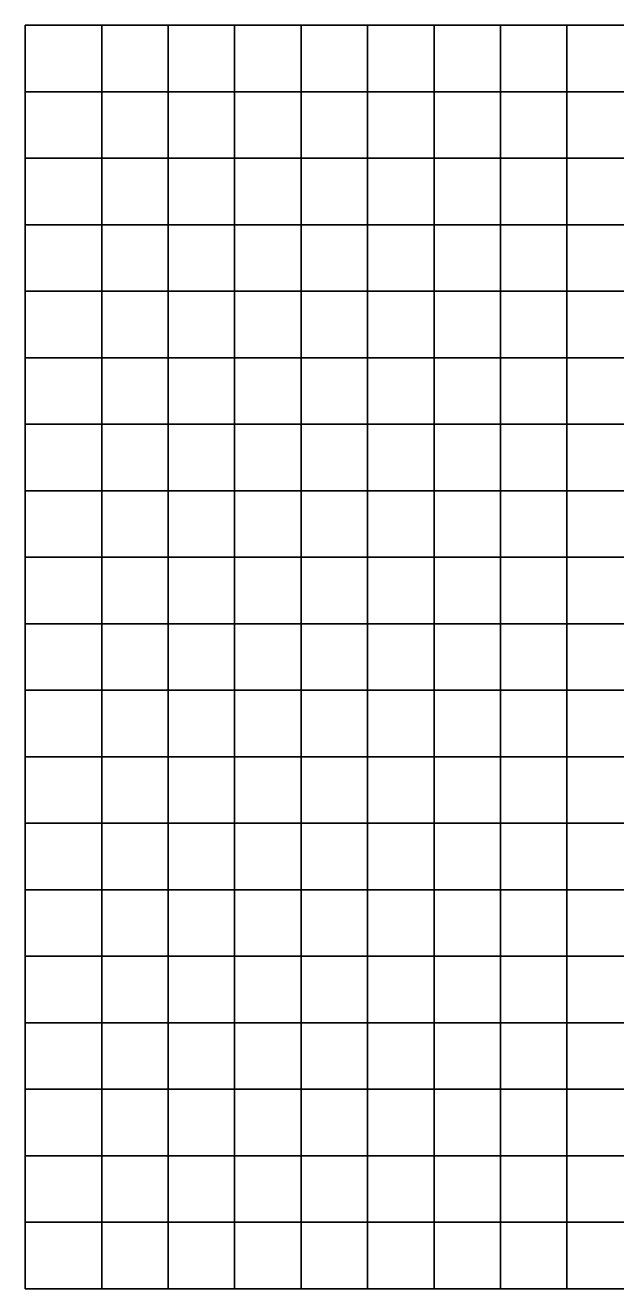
# Model space of a CAD drawing. Extents: x 0 to 25.1, y 0 to 19.
# Drawn here: x 0 to 8.9, y 0 to 19 of the extents above; entities that cross this region are included whole.
import ezdxf

# ---------------------------------------------------------------- set-up
doc = ezdxf.new("R2010")
doc.units = 0
doc.layers.add('FACES', color=5, linetype='CONTINUOUS')

msp = doc.modelspace()

# ---------------------------------------------------------------- linework, layer by layer
at = {"layer": 'FACES'}
for points in [[(0, 18), (1.15, 18), (1.15, 19), (0, 19)], [(0, 19), (1.15, 19), (1.15, 19, 1), (0, 19, 1)], [(0, 19, 1), (1.15, 19, 1), (1.15, 19, 2), (0, 19, 2)], [(0, 19, 2), (1.15, 19, 2), (1.15, 19, 3), (0, 19, 3)], [(0, 19, 3), (1.15, 19, 3), (1.15, 19, 4), (0, 19, 4)], [(0, 19, 4), (1.15, 19, 4), (1.15, 19, 5), (0, 19, 5)], [(0, 19, 5), (1.15, 19, 5), (1.15, 19, 6), (0, 19, 6)], [(0, 19, 6), (1.15, 19, 6), (1.15, 19, 7), (0, 19, 7)], [(0, 19, 7), (1.15, 19, 7), (1.15, 19, 8), (0, 19, 8)], [(0, 19, 8), (1.15, 19, 8), (1.15, 19, 9), (0, 19, 9)], [(0, 18), (0, 19), (0, 19, 1), (0, 18, 1)], [(0, 18, 1), (0, 19, 1), (0, 19, 2), (0, 18, 2)], [(0, 18, 2), (0, 19, 2), (0, 19, 3), (0, 18, 3)], [(0, 18, 3), (0, 19, 3), (0, 19, 4), (0, 18, 4)], [(0, 18, 4), (0, 19, 4), (0, 19, 5), (0, 18, 5)], [(0, 18, 5), (0, 19, 5), (0, 19, 6), (0, 18, 6)], [(0, 18, 6), (0, 19, 6), (0, 19, 7), (0, 18, 7)], [(0, 18, 7), (0, 19, 7), (0, 19, 8), (0, 18, 8)], [(0, 18, 8), (0, 19, 8), (0, 19, 9), (0, 18, 9)], [(1.15, 18), (2.15, 18), (2.15, 19), (1.15, 19)], [(1.15, 19), (2.15, 19), (2.15, 19, 1), (1.15, 19, 1)], [(1.15, 19, 1), (2.15, 19, 1), (2.15, 19, 2), (1.15, 19, 2)], [(1.15, 19, 2), (2.15, 19, 2), (2.15, 19, 3), (1.15, 19, 3)], [(1.15, 19, 3), (2.15, 19, 3), (2.15, 19, 4), (1.15, 19, 4)], [(1.15, 19, 4), (2.15, 19, 4), (2.15, 19, 5), (1.15, 19, 5)], [(1.15, 19, 5), (2.15, 19, 5), (2.15, 19, 6), (1.15, 19, 6)], [(1.15, 19, 6), (2.15, 19, 6), (2.15, 19, 7), (1.15, 19, 7)], [(1.15, 19, 7), (2.15, 19, 7), (2.15, 19, 8), (1.15, 19, 8)], [(1.15, 19, 8), (2.15, 19, 8), (2.15, 19, 9), (1.15, 19, 9)], [(2.15, 18), (3.15, 18), (3.15, 19), (2.15, 19)], [(2.15, 19), (3.15, 19), (3.15, 19, 1), (2.15, 19, 1)], [(2.15, 19, 1), (3.15, 19, 1), (3.15, 19, 2), (2.15, 19, 2)], [(2.15, 19, 2), (3.15, 19, 2), (3.15, 19, 3), (2.15, 19, 3)], [(2.15, 19, 3), (3.15, 19, 3), (3.15, 19, 4), (2.15, 19, 4)], [(2.15, 19, 4), (3.15, 19, 4), (3.15, 19, 5), (2.15, 19, 5)], [(2.15, 19, 5), (3.15, 19, 5), (3.15, 19, 6), (2.15, 19, 6)], [(2.15, 19, 6), (3.15, 19, 6), (3.15, 19, 7), (2.15, 19, 7)], [(2.15, 19, 7), (3.15, 19, 7), (3.15, 19, 8), (2.15, 19, 8)], [(2.15, 19, 8), (3.15, 19, 8), (3.15, 19, 9), (2.15, 19, 9)], [(3.15, 18), (4.15, 18), (4.15, 19), (3.15, 19)], [(3.15, 19), (4.15, 19), (4.15, 19, 1), (3.15, 19, 1)], [(3.15, 19, 1), (4.15, 19, 1), (4.15, 19, 2), (3.15, 19, 2)], [(3.15, 19, 2), (4.15, 19, 2), (4.15, 19, 3), (3.15, 19, 3)], [(3.15, 19, 3), (4.15, 19, 3), (4.15, 19, 4), (3.15, 19, 4)], [(3.15, 19, 4), (4.15, 19, 4), (4.15, 19, 5), (3.15, 19, 5)], [(3.15, 19, 5), (4.15, 19, 5), (4.15, 19, 6), (3.15, 19, 6)], [(3.15, 19, 6), (4.15, 19, 6), (4.15, 19, 7), (3.15, 19, 7)], [(3.15, 19, 7), (4.15, 19, 7), (4.15, 19, 8), (3.15, 19, 8)], [(3.15, 19, 8), (4.15, 19, 8), (4.15, 19, 9), (3.15, 19, 9)], [(4.15, 18), (5.15, 18), (5.15, 19), (4.15, 19)], [(4.15, 19), (5.15, 19), (5.15, 19, 1), (4.15, 19, 1)], [(4.15, 19, 1), (5.15, 19, 1), (5.15, 19, 2), (4.15, 19, 2)], [(4.15, 19, 2), (5.15, 19, 2), (5.15, 19, 3), (4.15, 19, 3)], [(4.15, 19, 3), (5.15, 19, 3), (5.15, 19, 4), (4.15, 19, 4)], [(4.15, 19, 4), (5.15, 19, 4), (5.15, 19, 5), (4.15, 19, 5)], [(4.15, 19, 5), (5.15, 19, 5), (5.15, 19, 6), (4.15, 19, 6)], [(4.15, 19, 6), (5.15, 19, 6), (5.15, 19, 7), (4.15, 19, 7)], [(4.15, 19, 7), (5.15, 19, 7), (5.15, 19, 8), (4.15, 19, 8)], [(4.15, 19, 8), (5.15, 19, 8), (5.15, 19, 9), (4.15, 19, 9)], [(5.15, 18), (6.15, 18), (6.15, 19), (5.15, 19)], [(5.15, 19), (6.15, 19), (6.15, 19, 1), (5.15, 19, 1)], [(5.15, 19, 1), (6.15, 19, 1), (6.15, 19, 2), (5.15, 19, 2)], [(5.15, 19, 2), (6.15, 19, 2), (6.15, 19, 3), (5.15, 19, 3)], [(5.15, 19, 3), (6.15, 19, 3), (6.15, 19, 4), (5.15, 19, 4)], [(5.15, 19, 4), (6.15, 19, 4), (6.15, 19, 5), (5.15, 19, 5)], [(5.15, 19, 5), (6.15, 19, 5), (6.15, 19, 6), (5.15, 19, 6)], [(5.15, 19, 6), (6.15, 19, 6), (6.15, 19, 7), (5.15, 19, 7)], [(5.15, 19, 7), (6.15, 19, 7), (6.15, 19, 8), (5.15, 19, 8)], [(5.15, 19, 8), (6.15, 19, 8), (6.15, 19, 9), (5.15, 19, 9)], [(6.15, 18), (7.15, 18), (7.15, 19), (6.15, 19)], [(6.15, 19), (7.15, 19), (7.15, 19, 1), (6.15, 19, 1)], [(6.15, 19, 1), (7.15, 19, 1), (7.15, 19, 2), (6.15, 19, 2)], [(6.15, 19, 2), (7.15, 19, 2), (7.15, 19, 3), (6.15, 19, 3)], [(6.15, 19, 3), (7.15, 19, 3), (7.15, 19, 4), (6.15, 19, 4)], [(6.15, 19, 4), (7.15, 19, 4), (7.15, 19, 5), (6.15, 19, 5)], [(6.15, 19, 5), (7.15, 19, 5), (7.15, 19, 6), (6.15, 19, 6)], [(6.15, 19, 6), (7.15, 19, 6), (7.15, 19, 7), (6.15, 19, 7)], [(6.15, 19, 7), (7.15, 19, 7), (7.15, 19, 8), (6.15, 19, 8)], [(6.15, 19, 8), (7.15, 19, 8), (7.15, 19, 9), (6.15, 19, 9)], [(7.15, 18), (8.15, 18), (8.15, 19), (7.15, 19)], [(7.15, 19), (8.15, 19), (8.15, 19, 1), (7.15, 19, 1)], [(7.15, 19, 1), (8.15, 19, 1), (8.15, 19, 2), (7.15, 19, 2)], [(7.15, 19, 2), (8.15, 19, 2), (8.15, 19, 3), (7.15, 19, 3)], [(7.15, 19, 3), (8.15, 19, 3), (8.15, 19, 4), (7.15, 19, 4)], [(7.15, 19, 4), (8.15, 19, 4), (8.15, 19, 5), (7.15, 19, 5)], [(7.15, 19, 5), (8.15, 19, 5), (8.15, 19, 6), (7.15, 19, 6)], [(7.15, 19, 6), (8.15, 19, 6), (8.15, 19, 7), (7.15, 19, 7)], [(7.15, 19, 7), (8.15, 19, 7), (8.15, 19, 8), (7.15, 19, 8)], [(7.15, 19, 8), (8.15, 19, 8), (8.15, 19, 9), (7.15, 19, 9)], [(8.15, 18), (9.15, 18), (9.15, 19), (8.15, 19)], [(8.15, 19), (9.15, 19), (9.15, 19, 1), (8.15, 19, 1)], [(8.15, 19, 1), (9.15, 19, 1), (9.15, 19, 2), (8.15, 19, 2)], [(8.15, 19, 2), (9.15, 19, 2), (9.15, 19, 3), (8.15, 19, 3)], [(8.15, 19, 3), (9.15, 19, 3), (9.15, 19, 4), (8.15, 19, 4)], [(8.15, 19, 4), (9.15, 19, 4), (9.15, 19, 5), (8.15, 19, 5)], [(8.15, 19, 5), (9.15, 19, 5), (9.15, 19, 6), (8.15, 19, 6)], [(8.15, 19, 6), (9.15, 19, 6), (9.15, 19, 7), (8.15, 19, 7)], [(8.15, 19, 7), (9.15, 19, 7), (9.15, 19, 8), (8.15, 19, 8)], [(8.15, 19, 8), (9.15, 19, 8), (9.15, 19, 9), (8.15, 19, 9)], [(0, 17), (1.15, 17), (1.15, 18), (0, 18)], [(0, 17), (0, 18), (0, 18, 1), (0, 17, 1)], [(0, 17, 1), (0, 18, 1), (0, 18, 2), (0, 17, 2)], [(0, 17, 2), (0, 18, 2), (0, 18, 3), (0, 17, 3)], [(0, 17, 3), (0, 18, 3), (0, 18, 4), (0, 17, 4)], [(0, 17, 4), (0, 18, 4), (0, 18, 5), (0, 17, 5)], [(0, 17, 5), (0, 18, 5), (0, 18, 6), (0, 17, 6)], [(0, 17, 6), (0, 18, 6), (0, 18, 7), (0, 17, 7)], [(0, 17, 7), (0, 18, 7), (0, 18, 8), (0, 17, 8)], [(0, 17, 8), (0, 18, 8), (0, 18, 9), (0, 17, 9)], [(1.15, 17), (2.15, 17), (2.15, 18), (1.15, 18)], [(2.15, 17), (3.15, 17), (3.15, 18), (2.15, 18)], [(3.15, 17), (4.15, 17), (4.15, 18), (3.15, 18)], [(4.15, 17), (5.15, 17), (5.15, 18), (4.15, 18)], [(5.15, 17), (6.15, 17), (6.15, 18), (5.15, 18)], [(6.15, 17), (7.15, 17), (7.15, 18), (6.15, 18)], [(7.15, 17), (8.15, 17), (8.15, 18), (7.15, 18)], [(8.15, 17), (9.15, 17), (9.15, 18), (8.15, 18)], [(0, 16), (1.15, 16), (1.15, 17), (0, 17)], [(0, 16), (0, 17), (0, 17, 1), (0, 16, 1)], [(0, 16, 1), (0, 17, 1), (0, 17, 2), (0, 16, 2)], [(0, 16, 2), (0, 17, 2), (0, 17, 3), (0, 16, 3)], [(0, 16, 3), (0, 17, 3), (0, 17, 4), (0, 16, 4)], [(0, 16, 4), (0, 17, 4), (0, 17, 5), (0, 16, 5)], [(0, 16, 5), (0, 17, 5), (0, 17, 6), (0, 16, 6)], [(0, 16, 6), (0, 17, 6), (0, 17, 7), (0, 16, 7)], [(0, 16, 7), (0, 17, 7), (0, 17, 8), (0, 16, 8)], [(0, 16, 8), (0, 17, 8), (0, 17, 9), (0, 16, 9)], [(1.15, 16), (2.15, 16), (2.15, 17), (1.15, 17)], [(2.15, 16), (3.15, 16), (3.15, 17), (2.15, 17)], [(3.15, 16), (4.15, 16), (4.15, 17), (3.15, 17)], [(4.15, 16), (5.15, 16), (5.15, 17), (4.15, 17)], [(5.15, 16), (6.15, 16), (6.15, 17), (5.15, 17)], [(6.15, 16), (7.15, 16), (7.15, 17), (6.15, 17)], [(7.15, 16), (8.15, 16), (8.15, 17), (7.15, 17)], [(8.15, 16), (9.15, 16), (9.15, 17), (8.15, 17)], [(0, 15), (1.15, 15), (1.15, 16), (0, 16)], [(0, 15), (0, 16), (0, 16, 1), (0, 15, 1)], [(0, 15, 1), (0, 16, 1), (0, 16, 2), (0, 15, 2)], [(0, 15, 2), (0, 16, 2), (0, 16, 3), (0, 15, 3)], [(0, 15, 3), (0, 16, 3), (0, 16, 4), (0, 15, 4)], [(0, 15, 4), (0, 16, 4), (0, 16, 5), (0, 15, 5)], [(0, 15, 5), (0, 16, 5), (0, 16, 6), (0, 15, 6)], [(0, 15, 6), (0, 16, 6), (0, 16, 7), (0, 15, 7)], [(0, 15, 7), (0, 16, 7), (0, 16, 8), (0, 15, 8)], [(0, 15, 8), (0, 16, 8), (0, 16, 9), (0, 15, 9)], [(1.15, 15), (2.15, 15), (2.15, 16), (1.15, 16)], [(2.15, 15), (3.15, 15), (3.15, 16), (2.15, 16)], [(3.15, 15), (4.15, 15), (4.15, 16), (3.15, 16)], [(4.15, 15), (5.15, 15), (5.15, 16), (4.15, 16)], [(5.15, 15), (6.15, 15), (6.15, 16), (5.15, 16)], [(6.15, 15), (7.15, 15), (7.15, 16), (6.15, 16)], [(7.15, 15), (8.15, 15), (8.15, 16), (7.15, 16)], [(8.15, 15), (9.15, 15), (9.15, 16), (8.15, 16)], [(0, 14), (1.15, 14), (1.15, 15), (0, 15)], [(0, 14), (0, 15), (0, 15, 1), (0, 14, 1)], [(0, 14, 1), (0, 15, 1), (0, 15, 2), (0, 14, 2)], [(0, 14, 2), (0, 15, 2), (0, 15, 3), (0, 14, 3)], [(0, 14, 3), (0, 15, 3), (0, 15, 4), (0, 14, 4)], [(0, 14, 4), (0, 15, 4), (0, 15, 5), (0, 14, 5)], [(0, 14, 5), (0, 15, 5), (0, 15, 6), (0, 14, 6)], [(0, 14, 6), (0, 15, 6), (0, 15, 7), (0, 14, 7)], [(0, 14, 7), (0, 15, 7), (0, 15, 8), (0, 14, 8)], [(0, 14, 8), (0, 15, 8), (0, 15, 9), (0, 14, 9)], [(1.15, 14), (2.15, 14), (2.15, 15), (1.15, 15)], [(2.15, 14), (3.15, 14), (3.15, 15), (2.15, 15)], [(3.15, 14), (4.15, 14), (4.15, 15), (3.15, 15)], [(4.15, 14), (5.15, 14), (5.15, 15), (4.15, 15)], [(5.15, 14), (6.15, 14), (6.15, 15), (5.15, 15)], [(6.15, 14), (7.15, 14), (7.15, 15), (6.15, 15)], [(7.15, 14), (8.15, 14), (8.15, 15), (7.15, 15)], [(8.15, 14), (9.15, 14), (9.15, 15), (8.15, 15)], [(0, 13), (1.15, 13), (1.15, 14), (0, 14)], [(0, 13), (0, 14), (0, 14, 1), (0, 13, 1)], [(0, 13, 1), (0, 14, 1), (0, 14, 2), (0, 13, 2)], [(0, 13, 2), (0, 14, 2), (0, 14, 3), (0, 13, 3)], [(0, 13, 3), (0, 14, 3), (0, 14, 4), (0, 13, 4)], [(0, 13, 4), (0, 14, 4), (0, 14, 5), (0, 13, 5)], [(0, 13, 5), (0, 14, 5), (0, 14, 6), (0, 13, 6)], [(0, 13, 6), (0, 14, 6), (0, 14, 7), (0, 13, 7)], [(0, 13, 7), (0, 14, 7), (0, 14, 8), (0, 13, 8)], [(0, 13, 8), (0, 14, 8), (0, 14, 9), (0, 13, 9)], [(1.15, 13), (2.15, 13), (2.15, 14), (1.15, 14)], [(2.15, 13), (3.15, 13), (3.15, 14), (2.15, 14)], [(3.15, 13), (4.15, 13), (4.15, 14), (3.15, 14)], [(4.15, 13), (5.15, 13), (5.15, 14), (4.15, 14)], [(5.15, 13), (6.15, 13), (6.15, 14), (5.15, 14)], [(6.15, 13), (7.15, 13), (7.15, 14), (6.15, 14)], [(7.15, 13), (8.15, 13), (8.15, 14), (7.15, 14)], [(8.15, 13), (9.15, 13), (9.15, 14), (8.15, 14)], [(0, 12), (1.15, 12), (1.15, 13), (0, 13)], [(0, 12), (0, 13), (0, 13, 1), (0, 12, 1)], [(0, 12, 1), (0, 13, 1), (0, 13, 2), (0, 12, 2)], [(0, 12, 2), (0, 13, 2), (0, 13, 3), (0, 12, 3)], [(0, 12, 3), (0, 13, 3), (0, 13, 4), (0, 12, 4)], [(0, 12, 4), (0, 13, 4), (0, 13, 5), (0, 12, 5)], [(0, 12, 5), (0, 13, 5), (0, 13, 6), (0, 12, 6)], [(0, 12, 6), (0, 13, 6), (0, 13, 7), (0, 12, 7)], [(0, 12, 7), (0, 13, 7), (0, 13, 8), (0, 12, 8)], [(0, 12, 8), (0, 13, 8), (0, 13, 9), (0, 12, 9)], [(1.15, 12), (2.15, 12), (2.15, 13), (1.15, 13)], [(2.15, 12), (3.15, 12), (3.15, 13), (2.15, 13)], [(3.15, 12), (4.15, 12), (4.15, 13), (3.15, 13)], [(4.15, 12), (5.15, 12), (5.15, 13), (4.15, 13)], [(5.15, 12), (6.15, 12), (6.15, 13), (5.15, 13)], [(6.15, 12), (7.15, 12), (7.15, 13), (6.15, 13)], [(7.15, 12), (8.15, 12), (8.15, 13), (7.15, 13)], [(8.15, 12), (9.15, 12), (9.15, 13), (8.15, 13)], [(0, 11), (1.15, 11), (1.15, 12), (0, 12)], [(0, 11), (0, 12), (0, 12, 1), (0, 11, 1)], [(0, 11, 1), (0, 12, 1), (0, 12, 2), (0, 11, 2)], [(0, 11, 2), (0, 12, 2), (0, 12, 3), (0, 11, 3)], [(0, 11, 3), (0, 12, 3), (0, 12, 4), (0, 11, 4)], [(0, 11, 4), (0, 12, 4), (0, 12, 5), (0, 11, 5)], [(0, 11, 5), (0, 12, 5), (0, 12, 6), (0, 11, 6)], [(0, 11, 6), (0, 12, 6), (0, 12, 7), (0, 11, 7)], [(0, 11, 7), (0, 12, 7), (0, 12, 8), (0, 11, 8)], [(0, 11, 8), (0, 12, 8), (0, 12, 9), (0, 11, 9)], [(1.15, 11), (2.15, 11), (2.15, 12), (1.15, 12)], [(2.15, 11), (3.15, 11), (3.15, 12), (2.15, 12)], [(3.15, 11), (4.15, 11), (4.15, 12), (3.15, 12)], [(4.15, 11), (5.15, 11), (5.15, 12), (4.15, 12)], [(5.15, 11), (6.15, 11), (6.15, 12), (5.15, 12)], [(6.15, 11), (7.15, 11), (7.15, 12), (6.15, 12)], [(7.15, 11), (8.15, 11), (8.15, 12), (7.15, 12)], [(8.15, 11), (9.15, 11), (9.15, 12), (8.15, 12)], [(0, 10), (1.15, 10), (1.15, 11), (0, 11)], [(0, 10), (0, 11), (0, 11, 1), (0, 10, 1)], [(0, 10, 1), (0, 11, 1), (0, 11, 2), (0, 10, 2)], [(0, 10, 2), (0, 11, 2), (0, 11, 3), (0, 10, 3)], [(0, 10, 3), (0, 11, 3), (0, 11, 4), (0, 10, 4)], [(0, 10, 4), (0, 11, 4), (0, 11, 5), (0, 10, 5)], [(0, 10, 5), (0, 11, 5), (0, 11, 6), (0, 10, 6)], [(0, 10, 6), (0, 11, 6), (0, 11, 7), (0, 10, 7)], [(0, 10, 7), (0, 11, 7), (0, 11, 8), (0, 10, 8)], [(0, 10, 8), (0, 11, 8), (0, 11, 9), (0, 10, 9)], [(1.15, 10), (2.15, 10), (2.15, 11), (1.15, 11)], [(2.15, 10), (3.15, 10), (3.15, 11), (2.15, 11)], [(3.15, 10), (4.15, 10), (4.15, 11), (3.15, 11)], [(4.15, 10), (5.15, 10), (5.15, 11), (4.15, 11)], [(5.15, 10), (6.15, 10), (6.15, 11), (5.15, 11)], [(6.15, 10), (7.15, 10), (7.15, 11), (6.15, 11)], [(7.15, 10), (8.15, 10), (8.15, 11), (7.15, 11)], [(8.15, 10), (9.15, 10), (9.15, 11), (8.15, 11)], [(0, 9), (1.15, 9), (1.15, 10), (0, 10)], [(0, 9), (0, 10), (0, 10, 1), (0, 9, 1)], [(0, 9, 1), (0, 10, 1), (0, 10, 2), (0, 9, 2)], [(0, 9, 2), (0, 10, 2), (0, 10, 3), (0, 9, 3)], [(0, 9, 3), (0, 10, 3), (0, 10, 4), (0, 9, 4)], [(0, 9, 4), (0, 10, 4), (0, 10, 5), (0, 9, 5)], [(0, 9, 5), (0, 10, 5), (0, 10, 6), (0, 9, 6)], [(0, 9, 6), (0, 10, 6), (0, 10, 7), (0, 9, 7)], [(0, 9, 7), (0, 10, 7), (0, 10, 8), (0, 9, 8)], [(0, 9, 8), (0, 10, 8), (0, 10, 9), (0, 9, 9)], [(1.15, 9), (2.15, 9), (2.15, 10), (1.15, 10)], [(2.15, 9), (3.15, 9), (3.15, 10), (2.15, 10)], [(3.15, 9), (4.15, 9), (4.15, 10), (3.15, 10)], [(4.15, 9), (5.15, 9), (5.15, 10), (4.15, 10)], [(5.15, 9), (6.15, 9), (6.15, 10), (5.15, 10)], [(6.15, 9), (7.15, 9), (7.15, 10), (6.15, 10)], [(7.15, 9), (8.15, 9), (8.15, 10), (7.15, 10)], [(8.15, 9), (9.15, 9), (9.15, 10), (8.15, 10)], [(0, 8), (1.15, 8), (1.15, 9), (0, 9)], [(0, 8), (0, 9), (0, 9, 1), (0, 8, 1)], [(0, 8, 1), (0, 9, 1), (0, 9, 2), (0, 8, 2)], [(0, 8, 2), (0, 9, 2), (0, 9, 3), (0, 8, 3)], [(0, 8, 3), (0, 9, 3), (0, 9, 4), (0, 8, 4)], [(0, 8, 4), (0, 9, 4), (0, 9, 5), (0, 8, 5)], [(0, 8, 5), (0, 9, 5), (0, 9, 6), (0, 8, 6)], [(0, 8, 6), (0, 9, 6), (0, 9, 7), (0, 8, 7)], [(0, 8, 7), (0, 9, 7), (0, 9, 8), (0, 8, 8)], [(0, 8, 8), (0, 9, 8), (0, 9, 9), (0, 8, 9)], [(1.15, 8), (2.15, 8), (2.15, 9), (1.15, 9)], [(2.15, 8), (3.15, 8), (3.15, 9), (2.15, 9)], [(3.15, 8), (4.15, 8), (4.15, 9), (3.15, 9)], [(4.15, 8), (5.15, 8), (5.15, 9), (4.15, 9)], [(5.15, 8), (6.15, 8), (6.15, 9), (5.15, 9)], [(6.15, 8), (7.15, 8), (7.15, 9), (6.15, 9)], [(7.15, 8), (8.15, 8), (8.15, 9), (7.15, 9)], [(8.15, 8), (9.15, 8), (9.15, 9), (8.15, 9)], [(0, 7), (1.15, 7), (1.15, 8), (0, 8)], [(0, 7), (0, 8), (0, 8, 1), (0, 7, 1)], [(0, 7, 1), (0, 8, 1), (0, 8, 2), (0, 7, 2)], [(0, 7, 2), (0, 8, 2), (0, 8, 3), (0, 7, 3)], [(0, 7, 3), (0, 8, 3), (0, 8, 4), (0, 7, 4)], [(0, 7, 4), (0, 8, 4), (0, 8, 5), (0, 7, 5)], [(0, 7, 5), (0, 8, 5), (0, 8, 6), (0, 7, 6)], [(0, 7, 6), (0, 8, 6), (0, 8, 7), (0, 7, 7)], [(0, 7, 7), (0, 8, 7), (0, 8, 8), (0, 7, 8)], [(0, 7, 8), (0, 8, 8), (0, 8, 9), (0, 7, 9)], [(1.15, 7), (2.15, 7), (2.15, 8), (1.15, 8)], [(2.15, 7), (3.15, 7), (3.15, 8), (2.15, 8)], [(3.15, 7), (4.15, 7), (4.15, 8), (3.15, 8)], [(4.15, 7), (5.15, 7), (5.15, 8), (4.15, 8)], [(5.15, 7), (6.15, 7), (6.15, 8), (5.15, 8)], [(6.15, 7), (7.15, 7), (7.15, 8), (6.15, 8)], [(7.15, 7), (8.15, 7), (8.15, 8), (7.15, 8)], [(8.15, 7), (9.15, 7), (9.15, 8), (8.15, 8)], [(0, 6), (1.15, 6), (1.15, 7), (0, 7)], [(0, 6), (0, 7), (0, 7, 1), (0, 6, 1)], [(0, 6, 1), (0, 7, 1), (0, 7, 2), (0, 6, 2)], [(0, 6, 2), (0, 7, 2), (0, 7, 3), (0, 6, 3)], [(0, 6, 3), (0, 7, 3), (0, 7, 4), (0, 6, 4)], [(0, 6, 4), (0, 7, 4), (0, 7, 5), (0, 6, 5)], [(0, 6, 5), (0, 7, 5), (0, 7, 6), (0, 6, 6)], [(0, 6, 6), (0, 7, 6), (0, 7, 7), (0, 6, 7)], [(0, 6, 7), (0, 7, 7), (0, 7, 8), (0, 6, 8)], [(0, 6, 8), (0, 7, 8), (0, 7, 9), (0, 6, 9)], [(1.15, 6), (2.15, 6), (2.15, 7), (1.15, 7)], [(2.15, 6), (3.15, 6), (3.15, 7), (2.15, 7)], [(3.15, 6), (4.15, 6), (4.15, 7), (3.15, 7)], [(4.15, 6), (5.15, 6), (5.15, 7), (4.15, 7)], [(5.15, 6), (6.15, 6), (6.15, 7), (5.15, 7)], [(6.15, 6), (7.15, 6), (7.15, 7), (6.15, 7)], [(7.15, 6), (8.15, 6), (8.15, 7), (7.15, 7)], [(8.15, 6), (9.15, 6), (9.15, 7), (8.15, 7)], [(0, 5), (1.15, 5), (1.15, 6), (0, 6)], [(0, 5), (0, 6), (0, 6, 1), (0, 5, 1)], [(0, 5, 1), (0, 6, 1), (0, 6, 2), (0, 5, 2)], [(0, 5, 2), (0, 6, 2), (0, 6, 3), (0, 5, 3)], [(0, 5, 3), (0, 6, 3), (0, 6, 4), (0, 5, 4)], [(0, 5, 4), (0, 6, 4), (0, 6, 5), (0, 5, 5)], [(0, 5, 5), (0, 6, 5), (0, 6, 6), (0, 5, 6)], [(0, 5, 6), (0, 6, 6), (0, 6, 7), (0, 5, 7)], [(0, 5, 7), (0, 6, 7), (0, 6, 8), (0, 5, 8)], [(0, 5, 8), (0, 6, 8), (0, 6, 9), (0, 5, 9)], [(1.15, 5), (2.15, 5), (2.15, 6), (1.15, 6)], [(2.15, 5), (3.15, 5), (3.15, 6), (2.15, 6)], [(3.15, 5), (4.15, 5), (4.15, 6), (3.15, 6)], [(4.15, 5), (5.15, 5), (5.15, 6), (4.15, 6)], [(5.15, 5), (6.15, 5), (6.15, 6), (5.15, 6)], [(6.15, 5), (7.15, 5), (7.15, 6), (6.15, 6)], [(7.15, 5), (8.15, 5), (8.15, 6), (7.15, 6)], [(8.15, 5), (9.15, 5), (9.15, 6), (8.15, 6)], [(0, 4), (1.15, 4), (1.15, 5), (0, 5)], [(0, 4), (0, 5), (0, 5, 1), (0, 4, 1)], [(0, 4, 1), (0, 5, 1), (0, 5, 2), (0, 4, 2)], [(0, 4, 2), (0, 5, 2), (0, 5, 3), (0, 4, 3)], [(0, 4, 3), (0, 5, 3), (0, 5, 4), (0, 4, 4)], [(0, 4, 4), (0, 5, 4), (0, 5, 5), (0, 4, 5)], [(0, 4, 5), (0, 5, 5), (0, 5, 6), (0, 4, 6)], [(0, 4, 6), (0, 5, 6), (0, 5, 7), (0, 4, 7)], [(0, 4, 7), (0, 5, 7), (0, 5, 8), (0, 4, 8)], [(0, 4, 8), (0, 5, 8), (0, 5, 9), (0, 4, 9)], [(1.15, 4), (2.15, 4), (2.15, 5), (1.15, 5)], [(2.15, 4), (3.15, 4), (3.15, 5), (2.15, 5)], [(3.15, 4), (4.15, 4), (4.15, 5), (3.15, 5)], [(4.15, 4), (5.15, 4), (5.15, 5), (4.15, 5)], [(5.15, 4), (6.15, 4), (6.15, 5), (5.15, 5)], [(6.15, 4), (7.15, 4), (7.15, 5), (6.15, 5)], [(7.15, 4), (8.15, 4), (8.15, 5), (7.15, 5)], [(8.15, 4), (9.15, 4), (9.15, 5), (8.15, 5)], [(0, 3), (1.15, 3), (1.15, 4), (0, 4)], [(0, 3), (0, 4), (0, 4, 1), (0, 3, 1)], [(0, 3, 1), (0, 4, 1), (0, 4, 2), (0, 3, 2)], [(0, 3, 2), (0, 4, 2), (0, 4, 3), (0, 3, 3)], [(0, 3, 3), (0, 4, 3), (0, 4, 4), (0, 3, 4)], [(0, 3, 4), (0, 4, 4), (0, 4, 5), (0, 3, 5)], [(0, 3, 5), (0, 4, 5), (0, 4, 6), (0, 3, 6)], [(0, 3, 6), (0, 4, 6), (0, 4, 7), (0, 3, 7)], [(0, 3, 7), (0, 4, 7), (0, 4, 8), (0, 3, 8)], [(0, 3, 8), (0, 4, 8), (0, 4, 9), (0, 3, 9)], [(1.15, 3), (2.15, 3), (2.15, 4), (1.15, 4)], [(2.15, 3), (3.15, 3), (3.15, 4), (2.15, 4)], [(3.15, 3), (4.15, 3), (4.15, 4), (3.15, 4)], [(4.15, 3), (5.15, 3), (5.15, 4), (4.15, 4)], [(5.15, 3), (6.15, 3), (6.15, 4), (5.15, 4)], [(6.15, 3), (7.15, 3), (7.15, 4), (6.15, 4)], [(7.15, 3), (8.15, 3), (8.15, 4), (7.15, 4)], [(8.15, 3), (9.15, 3), (9.15, 4), (8.15, 4)], [(0, 2), (1.15, 2), (1.15, 3), (0, 3)], [(0, 2), (0, 3), (0, 3, 1), (0, 2, 1)], [(0, 2, 1), (0, 3, 1), (0, 3, 2), (0, 2, 2)], [(0, 2, 2), (0, 3, 2), (0, 3, 3), (0, 2, 3)], [(0, 2, 3), (0, 3, 3), (0, 3, 4), (0, 2, 4)], [(0, 2, 4), (0, 3, 4), (0, 3, 5), (0, 2, 5)], [(0, 2, 5), (0, 3, 5), (0, 3, 6), (0, 2, 6)], [(0, 2, 6), (0, 3, 6), (0, 3, 7), (0, 2, 7)], [(0, 2, 7), (0, 3, 7), (0, 3, 8), (0, 2, 8)], [(0, 2, 8), (0, 3, 8), (0, 3, 9), (0, 2, 9)], [(1.15, 2), (2.15, 2), (2.15, 3), (1.15, 3)], [(2.15, 2), (3.15, 2), (3.15, 3), (2.15, 3)], [(3.15, 2), (4.15, 2), (4.15, 3), (3.15, 3)], [(4.15, 2), (5.15, 2), (5.15, 3), (4.15, 3)], [(5.15, 2), (6.15, 2), (6.15, 3), (5.15, 3)], [(6.15, 2), (7.15, 2), (7.15, 3), (6.15, 3)], [(7.15, 2), (8.15, 2), (8.15, 3), (7.15, 3)], [(8.15, 2), (9.15, 2), (9.15, 3), (8.15, 3)], [(0, 1), (1.15, 1), (1.15, 2), (0, 2)], [(0, 1), (0, 2), (0, 2, 1), (0, 1, 1)], [(0, 1, 1), (0, 2, 1), (0, 2, 2), (0, 1, 2)], [(0, 1, 2), (0, 2, 2), (0, 2, 3), (0, 1, 3)], [(0, 1, 3), (0, 2, 3), (0, 2, 4), (0, 1, 4)], [(0, 1, 4), (0, 2, 4), (0, 2, 5), (0, 1, 5)], [(0, 1, 5), (0, 2, 5), (0, 2, 6), (0, 1, 6)], [(0, 1, 6), (0, 2, 6), (0, 2, 7), (0, 1, 7)], [(0, 1, 7), (0, 2, 7), (0, 2, 8), (0, 1, 8)], [(0, 1, 8), (0, 2, 8), (0, 2, 9), (0, 1, 9)], [(1.15, 1), (2.15, 1), (2.15, 2), (1.15, 2)], [(2.15, 1), (3.15, 1), (3.15, 2), (2.15, 2)], [(3.15, 1), (4.15, 1), (4.15, 2), (3.15, 2)], [(4.15, 1), (5.15, 1), (5.15, 2), (4.15, 2)], [(5.15, 1), (6.15, 1), (6.15, 2), (5.15, 2)], [(6.15, 1), (7.15, 1), (7.15, 2), (6.15, 2)], [(7.15, 1), (8.15, 1), (8.15, 2), (7.15, 2)], [(8.15, 1), (9.15, 1), (9.15, 2), (8.15, 2)], [(0, 0), (1.15, 0), (1.15, 1), (0, 1)], [(0, 0), (0, 1), (0, 1, 1), (0, 0, 1)], [(0, 0, 1), (0, 1, 1), (0, 1, 2), (0, 0, 2)], [(0, 0, 2), (0, 1, 2), (0, 1, 3), (0, 0, 3)], [(0, 0, 3), (0, 1, 3), (0, 1, 4), (0, 0, 4)], [(0, 0, 4), (0, 1, 4), (0, 1, 5), (0, 0, 5)], [(0, 0, 5), (0, 1, 5), (0, 1, 6), (0, 0, 6)], [(0, 0, 6), (0, 1, 6), (0, 1, 7), (0, 0, 7)], [(0, 0, 7), (0, 1, 7), (0, 1, 8), (0, 0, 8)], [(0, 0, 8), (0, 1, 8), (0, 1, 9), (0, 0, 9)], [(1.15, 0), (2.15, 0), (2.15, 1), (1.15, 1)], [(2.15, 0), (3.15, 0), (3.15, 1), (2.15, 1)], [(3.15, 0), (4.15, 0), (4.15, 1), (3.15, 1)], [(4.15, 0), (5.15, 0), (5.15, 1), (4.15, 1)], [(5.15, 0), (6.15, 0), (6.15, 1), (5.15, 1)], [(6.15, 0), (7.15, 0), (7.15, 1), (6.15, 1)], [(7.15, 0), (8.15, 0), (8.15, 1), (7.15, 1)], [(8.15, 0), (9.15, 0), (9.15, 1), (8.15, 1)], [(1.15, 0), (0, 0), (0, 0, 1), (1.15, 0, 1)], [(1.15, 0, 1), (0, 0, 1), (0, 0, 2), (1.15, 0, 2)], [(1.15, 0, 2), (0, 0, 2), (0, 0, 3), (1.15, 0, 3)], [(1.15, 0, 3), (0, 0, 3), (0, 0, 4), (1.15, 0, 4)], [(1.15, 0, 4), (0, 0, 4), (0, 0, 5), (1.15, 0, 5)], [(1.15, 0, 5), (0, 0, 5), (0, 0, 6), (1.15, 0, 6)], [(1.15, 0, 6), (0, 0, 6), (0, 0, 7), (1.15, 0, 7)], [(1.15, 0, 7), (0, 0, 7), (0, 0, 8), (1.15, 0, 8)], [(1.15, 0, 8), (0, 0, 8), (0, 0, 9), (1.15, 0, 9)], [(2.15, 0), (1.15, 0), (1.15, 0, 1), (2.15, 0, 1)], [(2.15, 0, 1), (1.15, 0, 1), (1.15, 0, 2), (2.15, 0, 2)], [(2.15, 0, 2), (1.15, 0, 2), (1.15, 0, 3), (2.15, 0, 3)], [(2.15, 0, 3), (1.15, 0, 3), (1.15, 0, 4), (2.15, 0, 4)], [(2.15, 0, 4), (1.15, 0, 4), (1.15, 0, 5), (2.15, 0, 5)], [(2.15, 0, 5), (1.15, 0, 5), (1.15, 0, 6), (2.15, 0, 6)], [(2.15, 0, 6), (1.15, 0, 6), (1.15, 0, 7), (2.15, 0, 7)], [(2.15, 0, 7), (1.15, 0, 7), (1.15, 0, 8), (2.15, 0, 8)], [(2.15, 0, 8), (1.15, 0, 8), (1.15, 0, 9), (2.15, 0, 9)], [(3.15, 0), (2.15, 0), (2.15, 0, 1), (3.15, 0, 1)], [(3.15, 0, 1), (2.15, 0, 1), (2.15, 0, 2), (3.15, 0, 2)], [(3.15, 0, 2), (2.15, 0, 2), (2.15, 0, 3), (3.15, 0, 3)], [(3.15, 0, 3), (2.15, 0, 3), (2.15, 0, 4), (3.15, 0, 4)], [(3.15, 0, 4), (2.15, 0, 4), (2.15, 0, 5), (3.15, 0, 5)], [(3.15, 0, 5), (2.15, 0, 5), (2.15, 0, 6), (3.15, 0, 6)], [(3.15, 0, 6), (2.15, 0, 6), (2.15, 0, 7), (3.15, 0, 7)], [(3.15, 0, 7), (2.15, 0, 7), (2.15, 0, 8), (3.15, 0, 8)], [(3.15, 0, 8), (2.15, 0, 8), (2.15, 0, 9), (3.15, 0, 9)], [(4.15, 0), (3.15, 0), (3.15, 0, 1), (4.15, 0, 1)], [(4.15, 0, 1), (3.15, 0, 1), (3.15, 0, 2), (4.15, 0, 2)], [(4.15, 0, 2), (3.15, 0, 2), (3.15, 0, 3), (4.15, 0, 3)], [(4.15, 0, 3), (3.15, 0, 3), (3.15, 0, 4), (4.15, 0, 4)], [(4.15, 0, 4), (3.15, 0, 4), (3.15, 0, 5), (4.15, 0, 5)], [(4.15, 0, 5), (3.15, 0, 5), (3.15, 0, 6), (4.15, 0, 6)], [(4.15, 0, 6), (3.15, 0, 6), (3.15, 0, 7), (4.15, 0, 7)], [(4.15, 0, 7), (3.15, 0, 7), (3.15, 0, 8), (4.15, 0, 8)], [(4.15, 0, 8), (3.15, 0, 8), (3.15, 0, 9), (4.15, 0, 9)], [(5.15, 0), (4.15, 0), (4.15, 0, 1), (5.15, 0, 1)], [(5.15, 0, 1), (4.15, 0, 1), (4.15, 0, 2), (5.15, 0, 2)], [(5.15, 0, 2), (4.15, 0, 2), (4.15, 0, 3), (5.15, 0, 3)], [(5.15, 0, 3), (4.15, 0, 3), (4.15, 0, 4), (5.15, 0, 4)], [(5.15, 0, 4), (4.15, 0, 4), (4.15, 0, 5), (5.15, 0, 5)], [(5.15, 0, 5), (4.15, 0, 5), (4.15, 0, 6), (5.15, 0, 6)], [(5.15, 0, 6), (4.15, 0, 6), (4.15, 0, 7), (5.15, 0, 7)], [(5.15, 0, 7), (4.15, 0, 7), (4.15, 0, 8), (5.15, 0, 8)], [(5.15, 0, 8), (4.15, 0, 8), (4.15, 0, 9), (5.15, 0, 9)], [(6.15, 0), (5.15, 0), (5.15, 0, 1), (6.15, 0, 1)], [(6.15, 0, 1), (5.15, 0, 1), (5.15, 0, 2), (6.15, 0, 2)], [(6.15, 0, 2), (5.15, 0, 2), (5.15, 0, 3), (6.15, 0, 3)], [(6.15, 0, 3), (5.15, 0, 3), (5.15, 0, 4), (6.15, 0, 4)], [(6.15, 0, 4), (5.15, 0, 4), (5.15, 0, 5), (6.15, 0, 5)], [(7.15, 0), (6.15, 0), (6.15, 0, 1), (7.15, 0, 1)], [(7.15, 0, 1), (6.15, 0, 1), (6.15, 0, 2), (7.15, 0, 2)], [(7.15, 0, 2), (6.15, 0, 2), (6.15, 0, 3), (7.15, 0, 3)], [(7.15, 0, 3), (6.15, 0, 3), (6.15, 0, 4), (7.15, 0, 4)], [(7.15, 0, 4), (6.15, 0, 4), (6.15, 0, 5), (7.15, 0, 5)], [(8.15, 0), (7.15, 0), (7.15, 0, 1), (8.15, 0, 1)], [(8.15, 0, 1), (7.15, 0, 1), (7.15, 0, 2), (8.15, 0, 2)], [(8.15, 0, 2), (7.15, 0, 2), (7.15, 0, 3), (8.15, 0, 3)], [(8.15, 0, 3), (7.15, 0, 3), (7.15, 0, 4), (8.15, 0, 4)], [(8.15, 0, 4), (7.15, 0, 4), (7.15, 0, 5), (8.15, 0, 5)], [(9.15, 0), (8.15, 0), (8.15, 0, 1), (9.15, 0, 1)], [(9.15, 0, 1), (8.15, 0, 1), (8.15, 0, 2), (9.15, 0, 2)], [(9.15, 0, 2), (8.15, 0, 2), (8.15, 0, 3), (9.15, 0, 3)], [(9.15, 0, 3), (8.15, 0, 3), (8.15, 0, 4), (9.15, 0, 4)], [(9.15, 0, 4), (8.15, 0, 4), (8.15, 0, 5), (9.15, 0, 5)]]:
    msp.add_3dface(points, dxfattribs=at)

doc.saveas('drawing.dxf')
